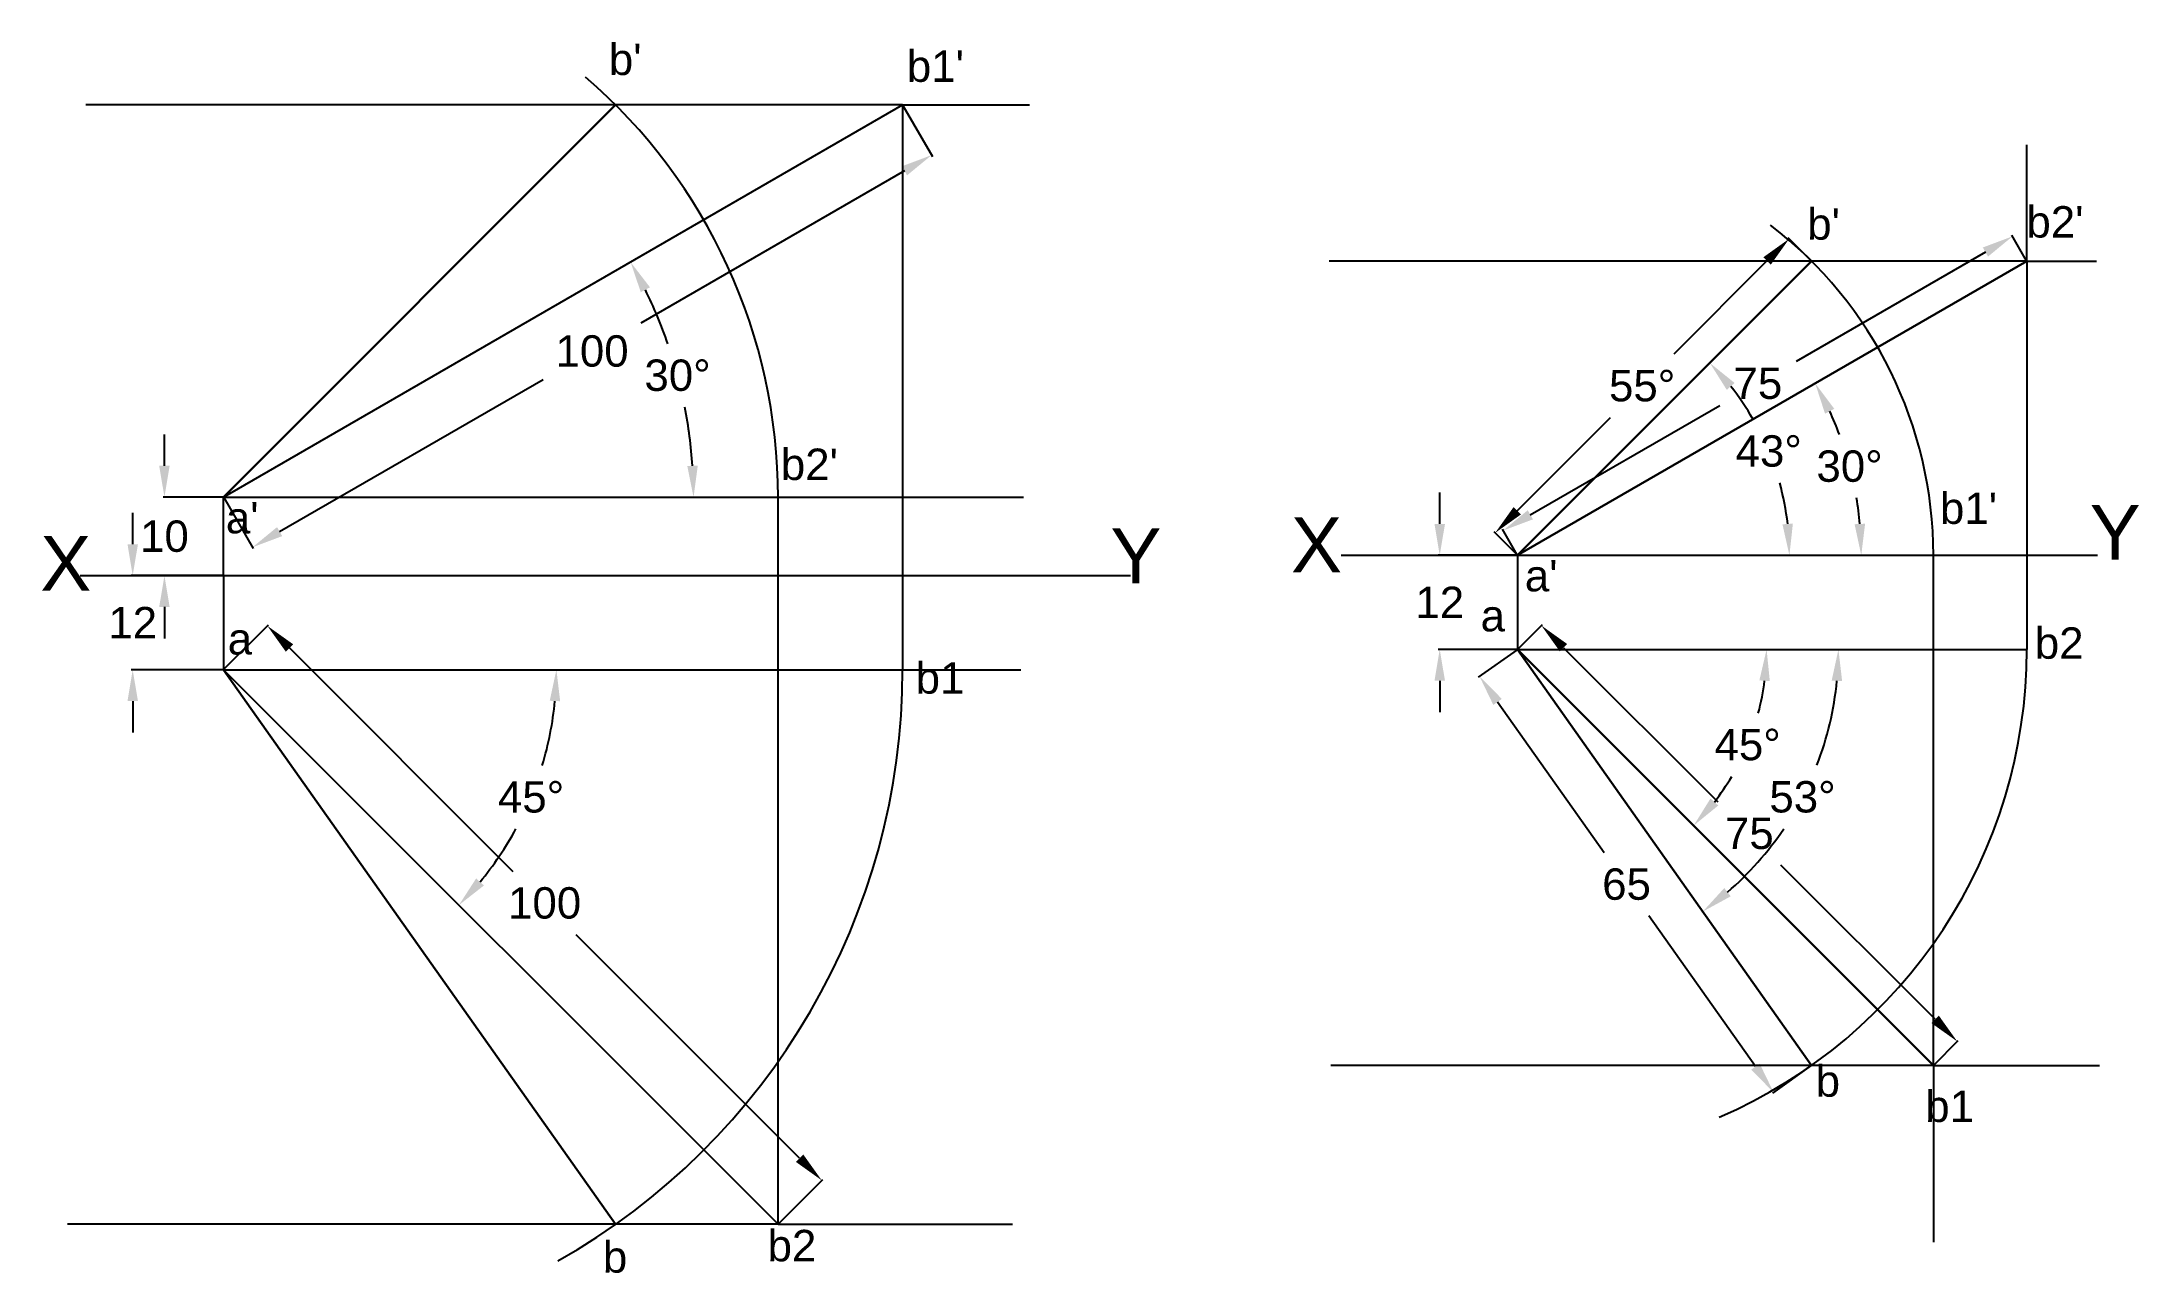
# Model space of a CAD drawing. Header units: millimetres. Extents: x 24 to 291, y 19 to 176.
import ezdxf

# ---------------------------------------------------------------- set-up
doc = ezdxf.new("R2010")
doc.units = ezdxf.units.MM
doc.header["$MEASUREMENT"] = 0
doc.styles.get("Standard").update_dxf_attribs({"font": 'arial.ttf'})
doc.dimstyles.get("Standard").update_dxf_attribs({"dimtxt": 4, "dimasz": 4, "dimexe": 0.18, "dimexo": 0.0625, "dimgap": 2, "dimtad": 0, "dimtih": 1, "dimtoh": 1, "dimdec": 0, "dimzin": 0, "dimdsep": 46, "dimtxsty": 'Standard', "dimcen": 0.09, "dimadec": 0, "dimazin": 0, "dimtfac": 1, "dimtdec": 0, "dimtofl": 0, "dimtmove": 0, "dimatfit": 3, "dimfxl": 1, "dimtolj": 1, "dimtzin": 0, "dimarcsym": 0})

# ---------------------------------------------------------------- blocks, each defined once
blk = doc.blocks.new('*D0')
at = {"color": 0, "lineweight": -2, "transparency": 16777216}
for p, q in [((39.58, 122.08), (39.58, 126.08)), ((47.05, 118.08), (39.4, 118.08)), ((47.05, 108.08), (39.4, 108.08)), ((39.58, 104.08), (39.58, 100.08))]:
    blk.add_line(p, q, dxfattribs=at)
at = {"color": 0, "transparency": 16777216}
for points in [[(38.91, 122.08), (40.24, 122.08), (39.58, 118.08)], [(38.91, 104.08), (40.24, 104.08), (39.58, 108.08)]]:
    blk.add_solid(points, dxfattribs=at)
at = {"layer": 'Defpoints', "color": 0, "transparency": 16777216}
for p in [(47.11, 118.08), (39.58, 108.08), (47.11, 108.08)]:
    blk.add_point(p, dxfattribs=at)
at = {"color": 0, "transparency": 16777216, "insert": (39.58, 113.08), "char_height": 4, "attachment_point": 5}
blk.add_mtext('\\A1;10', dxfattribs=at)
blk = doc.blocks.new('*D1')
at = {"color": 0, "lineweight": -2, "transparency": 16777216}
for p, q in [((35.53, 112.08), (35.53, 116.08)), ((47.05, 108.08), (35.35, 108.08)), ((47.05, 96.08), (35.35, 96.08)), ((35.53, 92.08), (35.53, 88.08))]:
    blk.add_line(p, q, dxfattribs=at)
at = {"color": 0, "transparency": 16777216}
for points in [[(34.87, 112.08), (36.2, 112.08), (35.53, 108.08)], [(34.87, 92.08), (36.2, 92.08), (35.53, 96.08)]]:
    blk.add_solid(points, dxfattribs=at)
at = {"layer": 'Defpoints', "color": 0, "transparency": 16777216}
for p in [(47.11, 108.08), (35.53, 96.08), (47.11, 96.08)]:
    blk.add_point(p, dxfattribs=at)
at = {"color": 0, "transparency": 16777216, "insert": (35.53, 102.08), "char_height": 4, "attachment_point": 5}
blk.add_mtext('\\A1;12', dxfattribs=at)
blk = doc.blocks.new('*D4')
at = {"color": 0, "lineweight": -2, "transparency": 16777216}
for p, q in [((133.74, 168.03), (137.5, 161.53)), ((133.94, 159.69), (100.33, 140.28)), ((54.27, 113.69), (87.88, 133.09)), ((47.14, 118.03), (50.9, 111.53))]:
    blk.add_line(p, q, dxfattribs=at)
at = {"color": 0, "transparency": 16777216}
for points in [[(133.61, 160.26), (134.28, 159.11), (137.41, 161.69)], [(53.94, 114.26), (54.6, 113.11), (50.81, 111.69)]]:
    blk.add_solid(points, dxfattribs=at)
at = {"layer": 'Defpoints', "color": 0, "transparency": 16777216}
for p in [(133.71, 168.08), (47.11, 118.08), (50.81, 111.69)]:
    blk.add_point(p, dxfattribs=at)
at = {"color": 0, "transparency": 16777216, "insert": (94.11, 136.69), "char_height": 4, "attachment_point": 5}
blk.add_mtext('\\A1;100', dxfattribs=at)
blk = doc.blocks.new('*D5')
at = {"color": 0, "lineweight": -2, "transparency": 16777216}
for p, q in [((47.16, 96.13), (52.83, 101.8)), ((55.53, 98.85), (84.01, 70.36)), ((120.58, 33.79), (92.1, 62.28)), ((117.87, 25.42), (123.54, 31.09))]:
    blk.add_line(p, q, dxfattribs=at)
at = {"color": 0, "transparency": 16777216}
for points in [[(56, 99.32), (55.06, 98.37), (52.7, 101.67)], [(121.05, 34.26), (120.11, 33.32), (123.41, 30.96)]]:
    blk.add_solid(points, dxfattribs=at)
at = {"layer": 'Defpoints', "color": 0, "transparency": 16777216}
for p in [(47.11, 96.08), (123.41, 30.96), (117.82, 25.37)]:
    blk.add_point(p, dxfattribs=at)
at = {"color": 0, "transparency": 16777216, "insert": (88.06, 66.32), "char_height": 4, "attachment_point": 5}
blk.add_mtext('\\A1;100', dxfattribs=at)
blk = doc.blocks.new('*D6')
at = {"color": 0, "lineweight": -2, "transparency": 16777216}
for start, end in [(19.0431, 26.1758), (3.8242, 11.0321)]:
    blk.add_arc((47.11, 118.08), 59.94, start, end, dxfattribs=at)
at = {"color": 0, "transparency": 16777216}
for points in [[(100.32, 144.21), (101.49, 144.84), (99.02, 148.05)], [(107.59, 122.1), (106.25, 122.06), (107.05, 118.08)]]:
    blk.add_solid(points, dxfattribs=at)
at = {"layer": 'Defpoints', "color": 0, "transparency": 16777216}
for p in [(133.71, 168.08), (106.14, 128.49), (47.11, 118.08), (47.11, 118.08), (149.12, 118.08)]:
    blk.add_point(p, dxfattribs=at)
at = {"color": 0, "transparency": 16777216, "insert": (105.01, 133.6), "char_height": 4, "attachment_point": 5}
blk.add_mtext('\\A1;30°', dxfattribs=at)
blk = doc.blocks.new('*D7')
at = {"color": 0, "lineweight": -2, "transparency": 16777216}
for start, end in [(343.2821, 354.5996), (320.4004, 331.4642)]:
    blk.add_arc((47.11, 96.08), 42.45, start, end, dxfattribs=at)
at = {"color": 0, "transparency": 16777216}
for points in [[(88.71, 92.12), (90.04, 92.06), (89.56, 96.08)], [(80.32, 68.57), (79.33, 69.47), (77.13, 66.07)]]:
    blk.add_solid(points, dxfattribs=at)
at = {"layer": 'Defpoints', "color": 0, "transparency": 16777216}
for p in [(47.11, 96.08), (47.11, 96.08), (148.78, 96.08), (83.88, 74.86), (117.82, 25.37)]:
    blk.add_point(p, dxfattribs=at)
at = {"color": 0, "transparency": 16777216, "insert": (86.33, 79.84), "char_height": 4, "attachment_point": 5}
blk.add_mtext('\\A1;45°', dxfattribs=at)
blk = doc.blocks.new('*D8')
at = {"color": 0, "lineweight": -2, "transparency": 16777216}
for start, end in [(20.5524, 24.77), (5.23, 9.5887)]:
    blk.add_arc((212.12, 110.67), 43.84, start, end, dxfattribs=at)
at = {"color": 0, "transparency": 16777216}
for points in [[(251.33, 128.73), (252.51, 129.34), (250.08, 132.58)], [(256.44, 114.69), (255.1, 114.63), (255.95, 110.67)]]:
    blk.add_solid(points, dxfattribs=at)
at = {"layer": 'Defpoints', "color": 0, "transparency": 16777216}
for p in [(277.07, 148.17), (255.29, 118.28), (189.64, 110.67), (212.12, 110.67), (286.08, 110.67)]:
    blk.add_point(p, dxfattribs=at)
at = {"color": 0, "transparency": 16777216, "insert": (254.46, 122.01), "char_height": 4, "attachment_point": 5}
blk.add_mtext('\\A1;30°', dxfattribs=at)
blk = doc.blocks.new('*D9')
at = {"color": 0, "lineweight": -2, "transparency": 16777216}
for start, end in [(29.9531, 38.3874), (6.6126, 15.4309)]:
    blk.add_arc((212.12, 110.67), 34.68, start, end, dxfattribs=at)
at = {"color": 0, "transparency": 16777216}
for points in [[(238.8, 131.76), (239.8, 132.64), (236.64, 135.19)], [(247.23, 114.7), (245.9, 114.62), (246.79, 110.67)]]:
    blk.add_solid(points, dxfattribs=at)
at = {"layer": 'Defpoints', "color": 0, "transparency": 16777216}
for p in [(249.62, 148.17), (245.61, 119.64), (189.64, 110.67), (212.12, 110.67), (286.08, 110.67)]:
    blk.add_point(p, dxfattribs=at)
at = {"color": 0, "transparency": 16777216, "insert": (244.15, 123.94), "char_height": 4, "attachment_point": 5}
blk.add_mtext('\\A1;43%%D', dxfattribs=at)
blk = doc.blocks.new('*D10')
at = {"color": 0, "lineweight": -2, "transparency": 16777216}
for start, end in [(345.1865, 352.7797), (322.2203, 329.3566)]:
    blk.add_arc((212.12, 98.67), 31.76, start, end, dxfattribs=at)
at = {"color": 0, "transparency": 16777216}
for points in [[(242.96, 94.72), (244.29, 94.63), (243.88, 98.67)], [(237.72, 78.77), (236.72, 79.65), (234.58, 76.21)]]:
    blk.add_solid(points, dxfattribs=at)
at = {"layer": 'Defpoints', "color": 0, "transparency": 16777216}
for p in [(212.12, 98.67), (212.12, 98.67), (277.07, 98.67), (239.62, 82.78), (265.15, 45.63)]:
    blk.add_point(p, dxfattribs=at)
at = {"color": 0, "transparency": 16777216, "insert": (241.46, 86.51), "char_height": 4, "attachment_point": 5}
blk.add_mtext('\\A1;45°', dxfattribs=at)
blk = doc.blocks.new('*D11')
at = {"color": 0, "lineweight": -2, "transparency": 16777216}
for start, end in [(338.8445, 354.398), (310.8664, 326.0478)]:
    blk.add_arc((212.12, 98.67), 40.93, start, end, dxfattribs=at)
at = {"color": 0, "transparency": 16777216}
for points in [[(252.18, 94.7), (253.51, 94.64), (253.04, 98.67)], [(239.31, 67.19), (238.48, 68.24), (235.75, 65.25)]]:
    blk.add_solid(points, dxfattribs=at)
at = {"layer": 'Defpoints', "color": 0, "transparency": 16777216}
for p in [(212.12, 98.67), (212.12, 98.67), (277.07, 98.67), (245.02, 74.33), (249.62, 45.63)]:
    blk.add_point(p, dxfattribs=at)
at = {"color": 0, "transparency": 16777216, "insert": (248.46, 79.85), "char_height": 4, "attachment_point": 5}
blk.add_mtext('\\A1;53%%D', dxfattribs=at)
blk = doc.blocks.new('*D12')
at = {"color": 0, "lineweight": -2, "transparency": 16777216}
for p, q in [((202.2, 114.67), (202.2, 118.67)), ((212.05, 110.67), (202.02, 110.67)), ((212.05, 98.67), (202.02, 98.67)), ((202.2, 94.67), (202.2, 90.67))]:
    blk.add_line(p, q, dxfattribs=at)
at = {"color": 0, "transparency": 16777216}
for points in [[(201.53, 114.67), (202.87, 114.67), (202.2, 110.67)], [(201.53, 94.67), (202.87, 94.67), (202.2, 98.67)]]:
    blk.add_solid(points, dxfattribs=at)
at = {"layer": 'Defpoints', "color": 0, "transparency": 16777216}
for p in [(212.12, 110.67), (202.2, 98.67), (212.12, 98.67)]:
    blk.add_point(p, dxfattribs=at)
at = {"color": 0, "transparency": 16777216, "insert": (202.2, 104.67), "char_height": 4, "attachment_point": 5}
blk.add_mtext('\\A1;12', dxfattribs=at)
blk = doc.blocks.new('*D14')
at = {"color": 0, "lineweight": -2, "transparency": 16777216}
for p, q in [((212.16, 98.71), (215.29, 101.84)), ((217.99, 98.88), (237.64, 79.23)), ((265.37, 51.51), (245.71, 71.16)), ((265.19, 45.68), (268.32, 48.8))]:
    blk.add_line(p, q, dxfattribs=at)
at = {"color": 0, "transparency": 16777216}
for points in [[(218.46, 99.35), (217.52, 98.41), (215.16, 101.71)], [(265.84, 51.98), (264.89, 51.03), (268.19, 48.68)]]:
    blk.add_solid(points, dxfattribs=at)
at = {"layer": 'Defpoints', "color": 0, "transparency": 16777216}
for p in [(212.12, 98.67), (268.19, 48.68), (265.15, 45.63)]:
    blk.add_point(p, dxfattribs=at)
at = {"color": 0, "transparency": 16777216, "insert": (241.68, 75.19), "char_height": 4, "attachment_point": 5}
blk.add_mtext('\\A1;75', dxfattribs=at)
blk = doc.blocks.new('*D15')
at = {"color": 0, "lineweight": -2, "transparency": 16777216}
for p, q in [((277.04, 148.22), (275.15, 151.48)), ((271.78, 149.33), (247.63, 135.39)), ((213.75, 115.83), (237.9, 129.77)), ((212.09, 110.72), (210.2, 113.98))]:
    blk.add_line(p, q, dxfattribs=at)
at = {"color": 0, "transparency": 16777216}
for points in [[(271.45, 149.91), (272.11, 148.75), (275.24, 151.33)], [(213.42, 116.41), (214.09, 115.25), (210.29, 113.83)]]:
    blk.add_solid(points, dxfattribs=at)
at = {"layer": 'Defpoints', "color": 0, "transparency": 16777216}
for p in [(275.24, 151.33), (277.07, 148.17), (212.12, 110.67)]:
    blk.add_point(p, dxfattribs=at)
at = {"color": 0, "transparency": 16777216, "insert": (242.77, 132.58), "char_height": 4, "attachment_point": 5}
blk.add_mtext('\\A1;75', dxfattribs=at)
blk = doc.blocks.new('*D16')
at = {"color": 0, "lineweight": -2, "transparency": 16777216}
for p, q in [((249.57, 148.21), (246.64, 151.15)), ((243.93, 148.19), (232.05, 136.3)), ((212.09, 116.35), (223.98, 128.24)), ((212.07, 110.71), (209.14, 113.65))]:
    blk.add_line(p, q, dxfattribs=at)
at = {"color": 0, "transparency": 16777216}
for points in [[(243.46, 148.66), (244.41, 147.72), (246.76, 151.02)], [(211.62, 116.82), (212.56, 115.88), (209.26, 113.52)]]:
    blk.add_solid(points, dxfattribs=at)
at = {"layer": 'Defpoints', "color": 0, "transparency": 16777216}
for p in [(246.76, 151.02), (249.62, 148.17), (212.12, 110.67)]:
    blk.add_point(p, dxfattribs=at)
at = {"color": 0, "transparency": 16777216, "insert": (228.01, 132.27), "char_height": 4, "attachment_point": 5}
blk.add_mtext('\\A1;55%%D', dxfattribs=at)
blk = doc.blocks.new('*D17')
at = {"color": 0, "lineweight": -2, "transparency": 16777216}
for p, q in [((212.07, 98.63), (207.12, 95.13)), ((209.58, 91.97), (223.16, 72.76)), ((242.46, 45.47), (228.88, 64.68)), ((249.57, 45.6), (244.62, 42.1))]:
    blk.add_line(p, q, dxfattribs=at)
at = {"color": 0, "transparency": 16777216}
for points in [[(210.12, 92.36), (209.03, 91.59), (207.27, 95.24)], [(243, 45.85), (241.91, 45.08), (244.77, 42.2)]]:
    blk.add_solid(points, dxfattribs=at)
at = {"layer": 'Defpoints', "color": 0, "transparency": 16777216}
for p in [(212.12, 98.67), (249.62, 45.63), (244.77, 42.2)]:
    blk.add_point(p, dxfattribs=at)
at = {"color": 0, "transparency": 16777216, "insert": (226.02, 68.72), "char_height": 4, "attachment_point": 5}
blk.add_mtext('\\A1;65', dxfattribs=at)

msp = doc.modelspace()

# ---------------------------------------------------------------- linework, layer by layer
for p, q in [((133.71, 168.08), (29.57, 168.08)), ((47.11, 118.08), (133.71, 168.08)), ((133.71, 168.08), (149.87, 168.08)), ((133.71, 168.08), (133.71, 96.08)), ((277.07, 148.17), (277.07, 162.99)), ((277.07, 148.17), (188.09, 148.17)), ((277.07, 148.17), (277.07, 98.67)), ((277.07, 148.17), (285.93, 148.17)), ((47.11, 108.08), (47.11, 118.08)), ((47.11, 118.08), (149.12, 118.08)), ((117.82, 25.37), (117.82, 118.08)), ((189.64, 110.67), (286.08, 110.67)), ((212.12, 110.67), (212.12, 98.67)), ((265.15, 45.63), (265.15, 110.67)), ((28.85, 108.08), (148.97, 108.08)), ((47.11, 108.08), (47.11, 96.08)), ((148.97, 108.08), (162.77, 108.08)), ((212.12, 98.67), (277.07, 98.67)), ((47.11, 96.08), (148.78, 96.08)), ((47.11, 96.08), (117.82, 25.37)), ((265.15, 45.63), (188.3, 45.63)), ((265.15, 45.63), (286.34, 45.63)), ((265.15, 45.63), (265.15, 23.11)), ((117.82, 25.37), (27.23, 25.37)), ((117.82, 25.37), (147.72, 25.37))]:
    msp.add_line(p, q)
at = {"lineweight": 30}
for p, q in [((97.11, 168.08), (47.11, 118.08)), ((212.12, 110.67), (277.07, 148.17)), ((212.12, 110.67), (249.62, 148.17)), ((212.12, 98.67), (265.15, 45.63)), ((212.12, 98.67), (249.62, 45.63)), ((97.11, 25.37), (47.11, 96.08))]:
    msp.add_line(p, q, dxfattribs=at)
for centre, radius, start, end in [((47.11, 118.08), 70.71, 0, 49.2306), ((212.12, 110.67), 53.03, 0, 52.5275), ((212.12, 98.67), 64.95, 293.3231, 0), ((47.11, 96.08), 86.6, 299.4813, 0)]:
    msp.add_arc(centre, radius, start, end)

# ---------------------------------------------------------------- texts
for s, height, p in [("b'", 4, (96.25, 171.9)), ("b1'", 4, (134.25, 171.03)), ("b'", 4, (249.06, 150.91)), ("b2'", 4, (277.01, 151.18)), ("b2'", 4, (118.18, 120.27)), ("b1'", 4, (265.99, 114.67)), ("a'", 4, (47.41, 113.46)), ('X', 7, (183.23, 108.49)), ('Y', 7, (285.07, 110.1)), ('X', 7, (23.74, 106.14)), ('Y', 7, (160.2, 107.11)), ("a'", 4, (213.05, 106.07)), ('a', 4, (207.41, 100.97)), ('b2', 4, (278.08, 97.48)), ('a', 4, (47.65, 98.02)), ('b1', 4, (135.37, 93.03)), ('b', 4, (250.14, 41.64)), ('b1', 4, (264.11, 38.42)), ('b2', 4, (116.49, 20.66)), ('b', 4, (95.49, 19.21))]:
    msp.add_text(s, height=height).set_placement(p)

# ---------------------------------------------------------------- dimensions: what is measured, and where the dimension line sits
for p1, p2, distance, picture, middle in [((133.71, 168.08), (47.11, 118.08), 7.39, '*D4', (94.11, 136.69)), ((212.12, 110.67), (277.07, 148.17), 3.65, '*D15', (242.77, 132.58)), ((47.11, 96.08), (117.82, 25.37), 7.9, '*D5', (88.06, 66.32)), ((212.12, 98.67), (265.15, 45.63), 4.31, '*D14', (241.68, 75.19)), ((212.12, 98.67), (249.62, 45.63), -5.94, '*D17', (226.02, 68.72))]:
    dim = msp.add_aligned_dim(p1=p1, p2=p2, distance=distance, dimstyle='Standard')
    dim.commit()
    dim.dimension.update_dxf_attribs({"geometry": picture, "text_midpoint": middle})
for base, line1, line2, picture, middle in [((106.14, 128.49), ((47.11, 118.08), (149.12, 118.08)), ((47.11, 118.08), (133.71, 168.08)), '*D6', (105.01, 133.6)), ((255.29, 118.28), ((189.64, 110.67), (286.08, 110.67)), ((212.12, 110.67), (277.07, 148.17)), '*D8', (254.46, 122.01)), ((239.62, 82.78), ((212.12, 98.67), (277.07, 98.67)), ((212.12, 98.67), (265.15, 45.63)), '*D10', (241.46, 86.51)), ((83.88, 74.86), ((47.11, 96.08), (117.82, 25.37)), ((47.11, 96.08), (148.78, 96.08)), '*D7', (86.33, 79.84))]:
    dim = msp.add_angular_dim_2l(base=base, line1=line1, line2=line2, dimstyle='Standard')
    dim.commit()
    dim.dimension.update_dxf_attribs({"geometry": picture, "text_midpoint": middle})
dim = msp.add_aligned_dim(p1=(212.12, 110.67), p2=(249.62, 148.17), distance=4.04, text='55%%D', dimstyle='Standard')
dim.commit()
dim.dimension.update_dxf_attribs({"geometry": '*D16', "text_midpoint": (228.01, 132.27)})
for base, line1, line2, text, picture, middle in [((245.61, 119.64), ((189.64, 110.67), (286.08, 110.67)), ((212.12, 110.67), (249.62, 148.17)), '43%%D', '*D9', (244.15, 123.94)), ((245.02, 74.33), ((212.12, 98.67), (277.07, 98.67)), ((212.12, 98.67), (249.62, 45.63)), '53%%D', '*D11', (248.46, 79.85))]:
    dim = msp.add_angular_dim_2l(base=base, line1=line1, line2=line2, text=text, dimstyle='Standard')
    dim.commit()
    dim.dimension.update_dxf_attribs({"geometry": picture, "text_midpoint": middle})
for base, p1, p2, picture, middle in [((39.58, 108.08), (47.11, 118.08), (47.11, 108.08), '*D0', (39.58, 113.08)), ((202.2, 98.67), (212.12, 110.67), (212.12, 98.67), '*D12', (202.2, 104.67)), ((35.53, 96.08), (47.11, 108.08), (47.11, 96.08), '*D1', (35.53, 102.08))]:
    dim = msp.add_linear_dim(base=base, p1=p1, p2=p2, angle=90, dimstyle='Standard')
    dim.commit()
    dim.dimension.update_dxf_attribs({"geometry": picture, "text_midpoint": middle})

doc.saveas('drawing.dxf')
